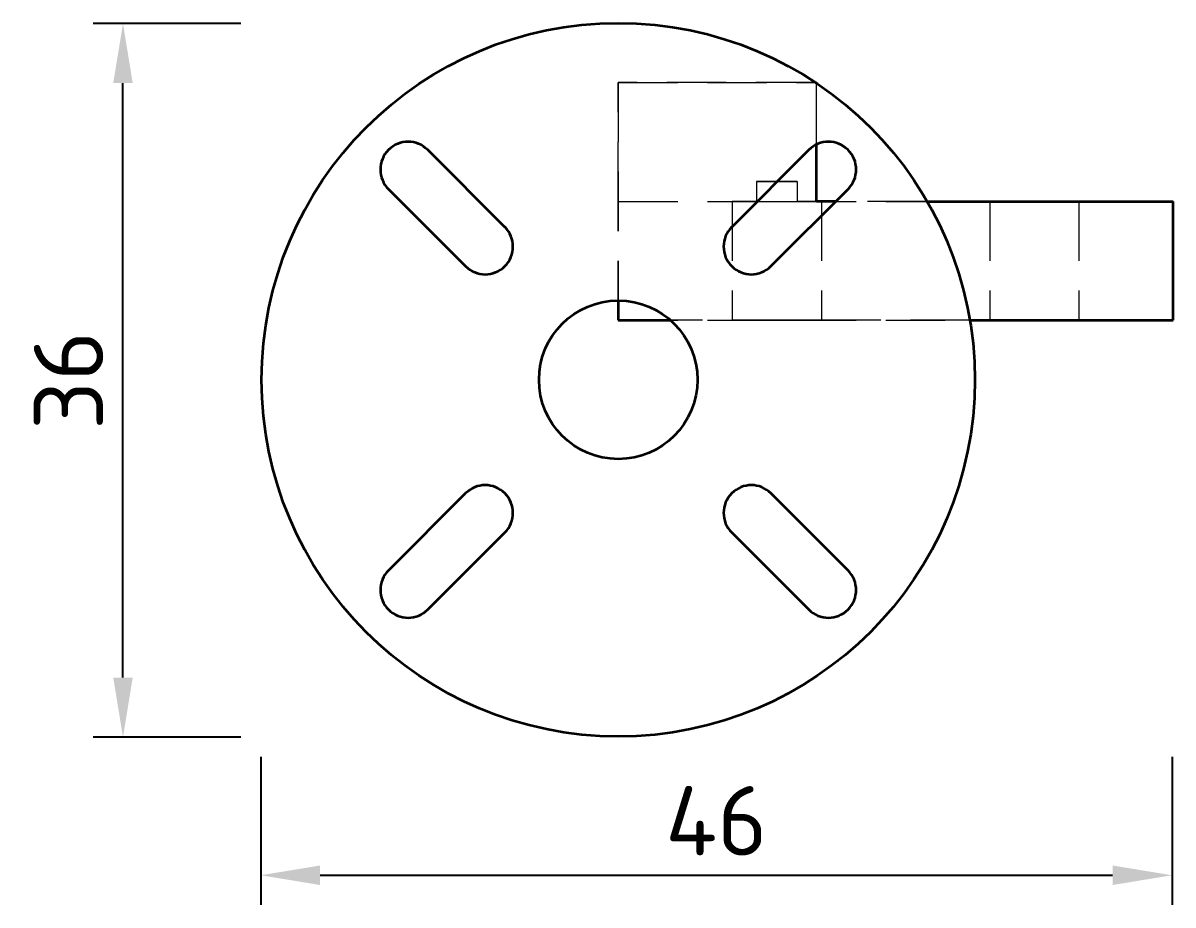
# Model space of a CAD drawing. Header units: millimetres. Extents: x 2054 to 12135, y -1469 to 564.
# Drawn here: x 11008 to 11066, y -1329 to -1284.5 of the extents above; entities that cross this region are included whole.
import ezdxf

# ---------------------------------------------------------------- set-up
doc = ezdxf.new("R2010")
doc.units = ezdxf.units.MM
doc.linetypes.add('HIDDEN_ISO', pattern=[4.5, 3, -1.5])
for name, color, linetype, lineweight in [('2D-HIDDEN', 8, 'HIDDEN_ISO', 18), ('2D-VISIBLE', 7, 'Continuous', 35), ('DIMENSIONS', 4, 'Continuous', 18)]:
    doc.layers.add(name, color=color, linetype=linetype, lineweight=lineweight)
doc.styles.add('ISO', font='isocpeur.ttf')
doc.styles.add('OpenSansCondensed-Light', font='OpenSansCondensed-Light.ttf')
doc.dimstyles.new('EZDXF', dxfattribs={"dimtxt": 0.25, "dimasz": 0.175, "dimexe": 0.375, "dimexo": 0.125, "dimgap": 0.1, "dimtad": 1, "dimlfac": 100, "dimzin": 12, "dimdsep": 46, "dimtxsty": 'OpenSansCondensed-Light', "dimblk": 'ARCHTICK', "dimcen": 2.5, "dimazin": 3, "dimtfac": 0.5, "dimtmove": 2, "dimatfit": 3})

# ---------------------------------------------------------------- blocks, each defined once
blk = doc.blocks.new('_CLOSEDFILLED')
at = {"color": 0, "linetype": 'BYBLOCK'}
blk.add_solid([(-1, 0.164), (0, 0), (-1, -0.164)], dxfattribs=at)
blk = doc.blocks.new('*D33')
at = {"color": 4}
for p, q in [((11019.951, -1321.528), (11019.951, -1329)), ((11065.951, -1321.528), (11065.951, -1329)), ((11022.951, -1327.5), (11062.951, -1327.5))]:
    blk.add_line(p, q, dxfattribs=at)
at = {"layer": 'Defpoints'}
for p in [(11019.951, -1320.528), (11065.951, -1320.528), (11019.951, -1327.5)]:
    blk.add_point(p, dxfattribs=at)
at = {"layer": 'DIMENSIONS', "color": 4, "xscale": 3, "yscale": 3, "rotation": 180}
blk.add_blockref('_CLOSEDFILLED', (11019.951, -1327.5), dxfattribs=at)
at = {"layer": 'DIMENSIONS', "color": 4, "xscale": 3, "yscale": 3}
blk.add_blockref('_CLOSEDFILLED', (11065.951, -1327.5), dxfattribs=at)
at = {"layer": 'DIMENSIONS', "color": 7, "insert": (11042.951, -1324.75), "char_height": 3.5, "attachment_point": 5, "style": 'ISO'}
blk.add_mtext('46', dxfattribs=at)
blk = doc.blocks.new('*D34')
at = {"color": 4}
for p, q in [((11018.951, -1284.528), (11011.5, -1284.528)), ((11013, -1317.528), (11013, -1287.528)), ((11018.951, -1320.528), (11011.5, -1320.528))]:
    blk.add_line(p, q, dxfattribs=at)
at = {"layer": 'Defpoints'}
for p in [(11019.951, -1284.528), (11013, -1320.528), (11019.951, -1320.528)]:
    blk.add_point(p, dxfattribs=at)
at = {"layer": 'DIMENSIONS', "color": 4, "xscale": 3, "yscale": 3}
for p, rotation in [((11013, -1284.528), 90), ((11013, -1320.528), 270)]:
    blk.add_blockref('_CLOSEDFILLED', p, dxfattribs=dict(at, rotation=rotation))
at = {"layer": 'DIMENSIONS', "color": 7, "insert": (11010.25, -1302.528), "char_height": 3.5, "attachment_point": 5, "rotation": 90, "style": 'ISO'}
blk.add_mtext('36', dxfattribs=at)

msp = doc.modelspace()

# ---------------------------------------------------------------- linework, layer by layer
at = {"layer": '2D-HIDDEN'}
for p, q in [((11047.95, -1287.5), (11038, -1287.5)), ((11038, -1287.5), (11038, -1298.5)), ((11038, -1287.5), (11048, -1287.5)), ((11038, -1293.5), (11038, -1287.5)), ((11048, -1293.5), (11048, -1287.5)), ((11048, -1290.632), (11048, -1287.533)), ((11028.383, -1290.903), (11032.272, -1294.793)), ((11043.728, -1294.793), (11047.617, -1290.903)), ((11044.969, -1292.5), (11044.969, -1293.5)), ((11047.031, -1292.5), (11044.969, -1292.5)), ((11047.031, -1292.5), (11047.031, -1293.5)), ((11030.293, -1296.772), (11026.403, -1292.883)), ((11049.597, -1292.883), (11048.98, -1293.5)), ((11038, -1293.5), (11044.969, -1293.5)), ((11038, -1293.5), (11066, -1293.5)), ((11038, -1299.5), (11038, -1293.5)), ((11043.75, -1293.5), (11043.75, -1299.5)), ((11048.98, -1293.5), (11045.707, -1296.772)), ((11047.031, -1293.5), (11048, -1293.5)), ((11048.25, -1293.5), (11048.25, -1299.5)), ((11053.588, -1293.5), (11048.98, -1293.5)), ((11056.75, -1293.5), (11056.75, -1299.5)), ((11061.25, -1293.5), (11061.25, -1299.5)), ((11066, -1299.5), (11066, -1293.5)), ((11038, -1299.5), (11066, -1299.5)), ((11055.748, -1299.5), (11040.646, -1299.5)), ((11026.403, -1312.117), (11030.293, -1308.228)), ((11045.707, -1308.228), (11049.597, -1312.117)), ((11032.272, -1310.207), (11028.383, -1314.097)), ((11047.617, -1314.097), (11043.728, -1310.207))]:
    msp.add_line(p, q, dxfattribs=at)
for points in [[(11044.969, -1292.5), (11045.001, -1292.5), (11045.034, -1292.5), (11045.066, -1292.5), (11045.098, -1292.5), (11045.13, -1292.5), (11045.162, -1292.5), (11045.195, -1292.5), (11045.227, -1292.5), (11045.259, -1292.5), (11045.291, -1292.5), (11045.324, -1292.5), (11045.356, -1292.5), (11045.388, -1292.5), (11045.42, -1292.5), (11045.452, -1292.5), (11045.485, -1292.5), (11045.517, -1292.5), (11045.549, -1292.5), (11045.581, -1292.5), (11045.613, -1292.5), (11045.646, -1292.5), (11045.678, -1292.5), (11045.71, -1292.5), (11045.742, -1292.5), (11045.775, -1292.5), (11045.807, -1292.5), (11045.839, -1292.5), (11045.871, -1292.5), (11045.903, -1292.5), (11045.936, -1292.5), (11045.968, -1292.5), (11046, -1292.5)], [(11046, -1292.5), (11046.032, -1292.5), (11046.064, -1292.5), (11046.097, -1292.5), (11046.129, -1292.5), (11046.161, -1292.5), (11046.193, -1292.5), (11046.225, -1292.5), (11046.258, -1292.5), (11046.29, -1292.5), (11046.322, -1292.5), (11046.354, -1292.5), (11046.387, -1292.5), (11046.419, -1292.5), (11046.451, -1292.5), (11046.483, -1292.5), (11046.515, -1292.5), (11046.548, -1292.5), (11046.58, -1292.5), (11046.612, -1292.5), (11046.644, -1292.5), (11046.676, -1292.5), (11046.709, -1292.5), (11046.741, -1292.5), (11046.773, -1292.5), (11046.805, -1292.5), (11046.838, -1292.5), (11046.87, -1292.5), (11046.902, -1292.5), (11046.934, -1292.5), (11046.966, -1292.5), (11046.999, -1292.5), (11047.031, -1292.5)], [(11044.969, -1293.5), (11044.931, -1293.5), (11044.893, -1293.5), (11044.855, -1293.5), (11044.817, -1293.5), (11044.779, -1293.5), (11044.741, -1293.5), (11044.703, -1293.5), (11044.664, -1293.5), (11044.626, -1293.5), (11044.588, -1293.5), (11044.55, -1293.5), (11044.512, -1293.5), (11044.474, -1293.5), (11044.436, -1293.5), (11044.398, -1293.5), (11044.36, -1293.5), (11044.322, -1293.5), (11044.283, -1293.5), (11044.245, -1293.5), (11044.207, -1293.5), (11044.169, -1293.5), (11044.131, -1293.5), (11044.093, -1293.5), (11044.055, -1293.5), (11044.017, -1293.5), (11043.979, -1293.5), (11043.941, -1293.5), (11043.902, -1293.5), (11043.864, -1293.5), (11043.826, -1293.5), (11043.788, -1293.5), (11043.75, -1293.5)], [(11043.75, -1293.5), (11043.891, -1293.5), (11044.031, -1293.5), (11044.172, -1293.5), (11044.312, -1293.5), (11044.453, -1293.5), (11044.594, -1293.5), (11044.734, -1293.5), (11044.875, -1293.5), (11045.016, -1293.5), (11045.156, -1293.5), (11045.297, -1293.5), (11045.438, -1293.5), (11045.578, -1293.5), (11045.719, -1293.5), (11045.859, -1293.5), (11046, -1293.5), (11046.141, -1293.5), (11046.281, -1293.5), (11046.422, -1293.5), (11046.562, -1293.5), (11046.703, -1293.5), (11046.844, -1293.5), (11046.984, -1293.5), (11047.125, -1293.5), (11047.266, -1293.5), (11047.406, -1293.5), (11047.547, -1293.5), (11047.688, -1293.5), (11047.828, -1293.5), (11047.969, -1293.5), (11048.109, -1293.5), (11048.25, -1293.5)], [(11048, -1293.5), (11047.97, -1293.5), (11047.939, -1293.5), (11047.909, -1293.5), (11047.879, -1293.5), (11047.849, -1293.5), (11047.818, -1293.5), (11047.788, -1293.5), (11047.758, -1293.5), (11047.727, -1293.5), (11047.697, -1293.5), (11047.667, -1293.5), (11047.637, -1293.5), (11047.606, -1293.5), (11047.576, -1293.5), (11047.546, -1293.5), (11047.515, -1293.5), (11047.485, -1293.5), (11047.455, -1293.5), (11047.425, -1293.5), (11047.394, -1293.5), (11047.364, -1293.5), (11047.334, -1293.5), (11047.303, -1293.5), (11047.273, -1293.5), (11047.243, -1293.5), (11047.213, -1293.5), (11047.182, -1293.5), (11047.152, -1293.5), (11047.122, -1293.5), (11047.091, -1293.5), (11047.061, -1293.5), (11047.031, -1293.5)], [(11059, -1293.5), (11058.93, -1293.5), (11058.859, -1293.5), (11058.789, -1293.5), (11058.719, -1293.5), (11058.648, -1293.5), (11058.578, -1293.5), (11058.508, -1293.5), (11058.438, -1293.5), (11058.367, -1293.5), (11058.297, -1293.5), (11058.227, -1293.5), (11058.156, -1293.5), (11058.086, -1293.5), (11058.016, -1293.5), (11057.945, -1293.5), (11057.875, -1293.5), (11057.805, -1293.5), (11057.734, -1293.5), (11057.664, -1293.5), (11057.594, -1293.5), (11057.523, -1293.5), (11057.453, -1293.5), (11057.383, -1293.5), (11057.312, -1293.5), (11057.242, -1293.5), (11057.172, -1293.5), (11057.102, -1293.5), (11057.031, -1293.5), (11056.961, -1293.5), (11056.891, -1293.5), (11056.82, -1293.5), (11056.75, -1293.5)], [(11056.75, -1293.5), (11056.891, -1293.5), (11057.031, -1293.5), (11057.172, -1293.5), (11057.312, -1293.5), (11057.453, -1293.5), (11057.594, -1293.5), (11057.734, -1293.5), (11057.875, -1293.5), (11058.016, -1293.5), (11058.156, -1293.5), (11058.297, -1293.5), (11058.438, -1293.5), (11058.578, -1293.5), (11058.719, -1293.5), (11058.859, -1293.5), (11059, -1293.5), (11059.141, -1293.5), (11059.281, -1293.5), (11059.422, -1293.5), (11059.562, -1293.5), (11059.703, -1293.5), (11059.844, -1293.5), (11059.984, -1293.5), (11060.125, -1293.5), (11060.266, -1293.5), (11060.406, -1293.5), (11060.547, -1293.5), (11060.688, -1293.5), (11060.828, -1293.5), (11060.969, -1293.5), (11061.109, -1293.5), (11061.25, -1293.5)], [(11061.25, -1293.5), (11061.18, -1293.5), (11061.109, -1293.5), (11061.039, -1293.5), (11060.969, -1293.5), (11060.898, -1293.5), (11060.828, -1293.5), (11060.758, -1293.5), (11060.688, -1293.5), (11060.617, -1293.5), (11060.547, -1293.5), (11060.477, -1293.5), (11060.406, -1293.5), (11060.336, -1293.5), (11060.266, -1293.5), (11060.195, -1293.5), (11060.125, -1293.5), (11060.055, -1293.5), (11059.984, -1293.5), (11059.914, -1293.5), (11059.844, -1293.5), (11059.773, -1293.5), (11059.703, -1293.5), (11059.633, -1293.5), (11059.562, -1293.5), (11059.492, -1293.5), (11059.422, -1293.5), (11059.352, -1293.5), (11059.281, -1293.5), (11059.211, -1293.5), (11059.141, -1293.5), (11059.07, -1293.5), (11059, -1293.5)], [(11046, -1299.5), (11045.93, -1299.5), (11045.859, -1299.5), (11045.789, -1299.5), (11045.719, -1299.5), (11045.648, -1299.5), (11045.578, -1299.5), (11045.508, -1299.5), (11045.438, -1299.5), (11045.367, -1299.5), (11045.297, -1299.5), (11045.227, -1299.5), (11045.156, -1299.5), (11045.086, -1299.5), (11045.016, -1299.5), (11044.945, -1299.5), (11044.875, -1299.5), (11044.805, -1299.5), (11044.734, -1299.5), (11044.664, -1299.5), (11044.594, -1299.5), (11044.523, -1299.5), (11044.453, -1299.5), (11044.383, -1299.5), (11044.312, -1299.5), (11044.242, -1299.5), (11044.172, -1299.5), (11044.102, -1299.5), (11044.031, -1299.5), (11043.961, -1299.5), (11043.891, -1299.5), (11043.82, -1299.5), (11043.75, -1299.5)], [(11043.75, -1299.5), (11043.891, -1299.5), (11044.031, -1299.5), (11044.172, -1299.5), (11044.312, -1299.5), (11044.453, -1299.5), (11044.594, -1299.5), (11044.734, -1299.5), (11044.875, -1299.5), (11045.016, -1299.5), (11045.156, -1299.5), (11045.297, -1299.5), (11045.438, -1299.5), (11045.578, -1299.5), (11045.719, -1299.5), (11045.859, -1299.5), (11046, -1299.5), (11046.141, -1299.5), (11046.281, -1299.5), (11046.422, -1299.5), (11046.562, -1299.5), (11046.703, -1299.5), (11046.844, -1299.5), (11046.984, -1299.5), (11047.125, -1299.5), (11047.266, -1299.5), (11047.406, -1299.5), (11047.547, -1299.5), (11047.688, -1299.5), (11047.828, -1299.5), (11047.969, -1299.5), (11048.109, -1299.5), (11048.25, -1299.5)], [(11048.25, -1299.5), (11048.18, -1299.5), (11048.109, -1299.5), (11048.039, -1299.5), (11047.969, -1299.5), (11047.898, -1299.5), (11047.828, -1299.5), (11047.758, -1299.5), (11047.688, -1299.5), (11047.617, -1299.5), (11047.547, -1299.5), (11047.477, -1299.5), (11047.406, -1299.5), (11047.336, -1299.5), (11047.266, -1299.5), (11047.195, -1299.5), (11047.125, -1299.5), (11047.055, -1299.5), (11046.984, -1299.5), (11046.914, -1299.5), (11046.844, -1299.5), (11046.773, -1299.5), (11046.703, -1299.5), (11046.633, -1299.5), (11046.562, -1299.5), (11046.492, -1299.5), (11046.422, -1299.5), (11046.352, -1299.5), (11046.281, -1299.5), (11046.211, -1299.5), (11046.141, -1299.5), (11046.07, -1299.5), (11046, -1299.5)], [(11059, -1299.5), (11058.93, -1299.5), (11058.859, -1299.5), (11058.789, -1299.5), (11058.719, -1299.5), (11058.648, -1299.5), (11058.578, -1299.5), (11058.508, -1299.5), (11058.438, -1299.5), (11058.367, -1299.5), (11058.297, -1299.5), (11058.227, -1299.5), (11058.156, -1299.5), (11058.086, -1299.5), (11058.016, -1299.5), (11057.945, -1299.5), (11057.875, -1299.5), (11057.805, -1299.5), (11057.734, -1299.5), (11057.664, -1299.5), (11057.594, -1299.5), (11057.523, -1299.5), (11057.453, -1299.5), (11057.383, -1299.5), (11057.312, -1299.5), (11057.242, -1299.5), (11057.172, -1299.5), (11057.102, -1299.5), (11057.031, -1299.5), (11056.961, -1299.5), (11056.891, -1299.5), (11056.82, -1299.5), (11056.75, -1299.5)], [(11056.75, -1299.5), (11056.891, -1299.5), (11057.031, -1299.5), (11057.172, -1299.5), (11057.312, -1299.5), (11057.453, -1299.5), (11057.594, -1299.5), (11057.734, -1299.5), (11057.875, -1299.5), (11058.016, -1299.5), (11058.156, -1299.5), (11058.297, -1299.5), (11058.438, -1299.5), (11058.578, -1299.5), (11058.719, -1299.5), (11058.859, -1299.5), (11059, -1299.5), (11059.141, -1299.5), (11059.281, -1299.5), (11059.422, -1299.5), (11059.562, -1299.5), (11059.703, -1299.5), (11059.844, -1299.5), (11059.984, -1299.5), (11060.125, -1299.5), (11060.266, -1299.5), (11060.406, -1299.5), (11060.547, -1299.5), (11060.688, -1299.5), (11060.828, -1299.5), (11060.969, -1299.5), (11061.109, -1299.5), (11061.25, -1299.5)], [(11061.25, -1299.5), (11061.18, -1299.5), (11061.109, -1299.5), (11061.039, -1299.5), (11060.969, -1299.5), (11060.898, -1299.5), (11060.828, -1299.5), (11060.758, -1299.5), (11060.688, -1299.5), (11060.617, -1299.5), (11060.547, -1299.5), (11060.477, -1299.5), (11060.406, -1299.5), (11060.336, -1299.5), (11060.266, -1299.5), (11060.195, -1299.5), (11060.125, -1299.5), (11060.055, -1299.5), (11059.984, -1299.5), (11059.914, -1299.5), (11059.844, -1299.5), (11059.773, -1299.5), (11059.703, -1299.5), (11059.633, -1299.5), (11059.562, -1299.5), (11059.492, -1299.5), (11059.422, -1299.5), (11059.352, -1299.5), (11059.281, -1299.5), (11059.211, -1299.5), (11059.141, -1299.5), (11059.07, -1299.5), (11059, -1299.5)]]:
    msp.add_lwpolyline(points, dxfattribs=at)
for centre, radius, start, end in [((11038, -1302.5), 18, 56.44269, 360), ((11038, -1302.5), 18, 56.25101, 56.44269), ((11038, -1302.5), 18, 30, 56.25101), ((11027.393, -1291.893), 1.4, 45, 225), ((11048.607, -1291.893), 1.4, 115.67634, 135), ((11048.607, -1291.893), 1.4, 315, 115.67634), ((11038, -1302.5), 18, 9.59407, 30), ((11031.282, -1295.782), 1.4, 225, 45), ((11044.718, -1295.782), 1.4, 135, 315), ((11038, -1302.5), 4, 90, 0), ((11038, -1302.5), 4, 48.59038, 90), ((11038, -1302.5), 4, 0, 48.59038), ((11038, -1302.5), 18, 0, 9.59407), ((11031.282, -1309.218), 1.4, 315, 135), ((11044.718, -1309.218), 1.4, 45, 225), ((11027.393, -1313.107), 1.4, 135, 315), ((11048.607, -1313.107), 1.4, 225, 45)]:
    msp.add_arc(centre, radius, start, end, dxfattribs=at)
at = {"layer": '2D-VISIBLE'}
for p, q in [((11047.95, -1287.5), (11048, -1287.5)), ((11048, -1287.533), (11048, -1287.5)), ((11032.272, -1294.793), (11028.383, -1290.903)), ((11047.617, -1290.903), (11043.728, -1294.793)), ((11048, -1293.5), (11048, -1290.632)), ((11026.403, -1292.883), (11030.293, -1296.772)), ((11045.707, -1296.772), (11049.597, -1292.883)), ((11048.98, -1293.5), (11048, -1293.5)), ((11053.588, -1293.5), (11066, -1293.5)), ((11066, -1299.5), (11066, -1293.5)), ((11038, -1298.5), (11038, -1299.5)), ((11038, -1299.5), (11040.646, -1299.5)), ((11055.748, -1299.5), (11066, -1299.5)), ((11030.293, -1308.228), (11026.403, -1312.117)), ((11049.597, -1312.117), (11045.707, -1308.228)), ((11028.383, -1314.097), (11032.272, -1310.207)), ((11043.728, -1310.207), (11047.617, -1314.097))]:
    msp.add_line(p, q, dxfattribs=at)
msp.add_lwpolyline([(11048.25, -1293.5), (11048.242, -1293.5), (11048.234, -1293.5), (11048.227, -1293.5), (11048.219, -1293.5), (11048.211, -1293.5), (11048.203, -1293.5), (11048.195, -1293.5), (11048.188, -1293.5), (11048.18, -1293.5), (11048.172, -1293.5), (11048.164, -1293.5), (11048.156, -1293.5), (11048.148, -1293.5), (11048.141, -1293.5), (11048.133, -1293.5), (11048.125, -1293.5), (11048.117, -1293.5), (11048.109, -1293.5), (11048.102, -1293.5), (11048.094, -1293.5), (11048.086, -1293.5), (11048.078, -1293.5), (11048.07, -1293.5), (11048.062, -1293.5), (11048.055, -1293.5), (11048.047, -1293.5), (11048.039, -1293.5), (11048.031, -1293.5), (11048.023, -1293.5), (11048.016, -1293.5), (11048.008, -1293.5), (11048, -1293.5)], dxfattribs=at)
for radius in [18, 4]:
    msp.add_circle((11038, -1302.5), radius, dxfattribs=at)
for centre, start, end in [((11027.393, -1291.893), 45, 225), ((11048.607, -1291.893), 315, 135), ((11031.282, -1295.782), 225, 45), ((11044.718, -1295.782), 135, 315), ((11031.282, -1309.218), 315, 135), ((11044.718, -1309.218), 45, 225), ((11027.393, -1313.107), 135, 315), ((11048.607, -1313.107), 225, 45)]:
    msp.add_arc(centre, 1.4, start, end, dxfattribs=at)

# ---------------------------------------------------------------- dimensions: what is measured, and where the dimension line sits
at = {"layer": 'DIMENSIONS'}
dim = msp.add_linear_dim(base=(11013, -1320.528), p1=(11019.951, -1320.528), p2=(11019.951, -1284.528), angle=90, dimstyle='EZDXF', override={"dimscale": 1, "dimtxt": 3.5, "dimasz": 3, "dimexe": 1.5, "dimexo": 1, "dimgap": 1, "dimtad": 1, "dimtih": 0, "dimtoh": 0, "dimdec": 0, "dimlfac": 1, "dimzin": 8, "dimdsep": 46, "dimpost": '', "dimtxsty": 'ISO', "dimtsz": 0, "dimdle": 0, "dimclrd": 4, "dimclre": 4, "dimclrt": 7}, dxfattribs=at)
dim.commit()
dim.dimension.update_dxf_attribs({"geometry": '*D34', "text_midpoint": (11010.25, -1302.528)})
dim = msp.add_linear_dim(base=(11019.951, -1327.5), p1=(11019.951, -1320.528), p2=(11065.951, -1320.528), dimstyle='EZDXF', override={"dimscale": 1, "dimtxt": 3.5, "dimasz": 3, "dimexe": 1.5, "dimexo": 1, "dimgap": 1, "dimtad": 1, "dimtih": 0, "dimtoh": 0, "dimdec": 0, "dimlfac": 1, "dimzin": 8, "dimdsep": 46, "dimpost": '', "dimtxsty": 'ISO', "dimtsz": 0, "dimdle": 0, "dimclrd": 4, "dimclre": 4, "dimclrt": 7}, dxfattribs=at)
dim.commit()
dim.dimension.update_dxf_attribs({"geometry": '*D33', "text_midpoint": (11042.951, -1324.75)})

doc.saveas('drawing.dxf')
